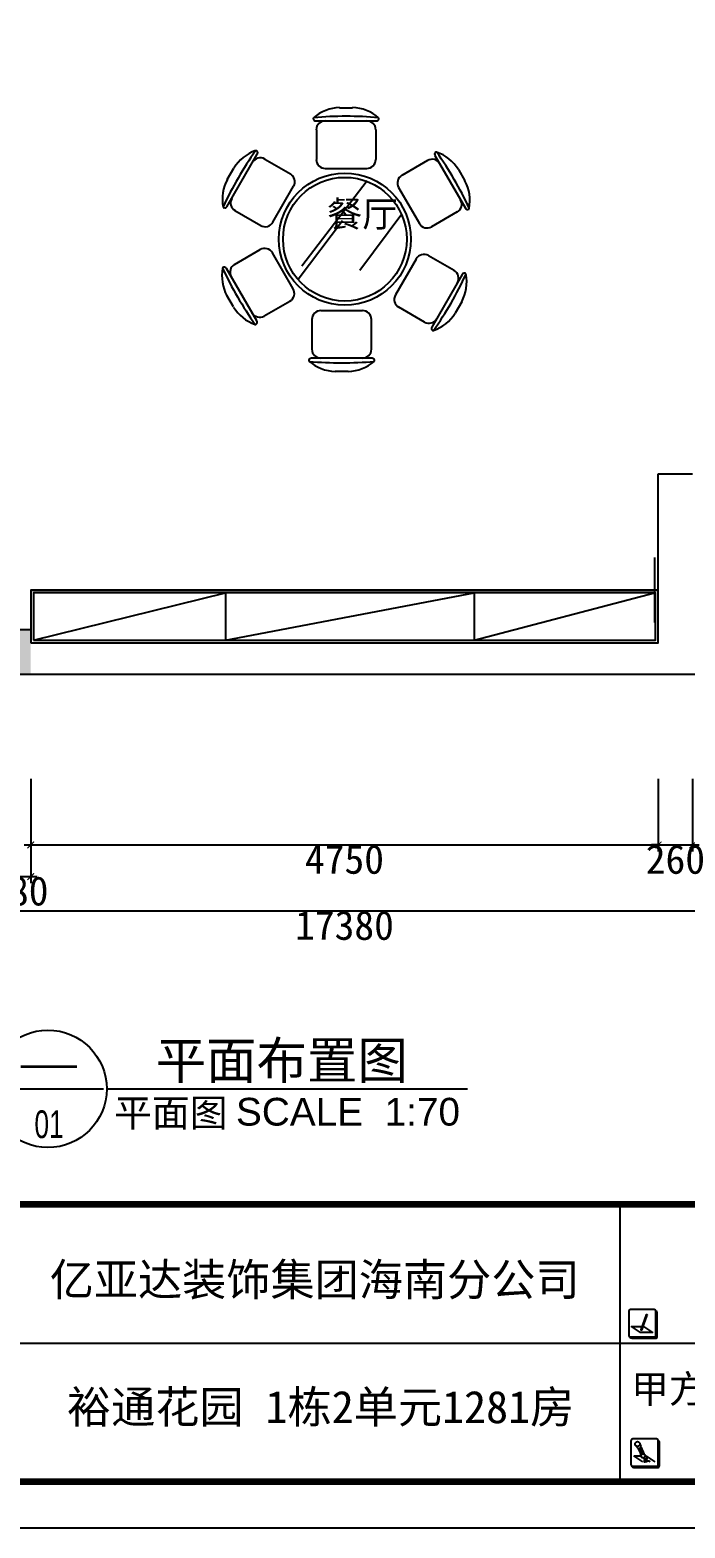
# Model space of a CAD drawing. Header units: millimetres. Extents: x 39175 to 431497, y 45587 to 68580.
# Drawn here: x 412971 to 417930, y 46674 to 58011 of the extents above; entities that cross this region are included whole.
import ezdxf
from ezdxf.enums import TextEntityAlignment as Align

# ---------------------------------------------------------------- set-up
doc = ezdxf.new("R2010")
doc.units = ezdxf.units.MM
for name, color, linetype in [('0-01图框模板说明', 2, 'Continuous'), ('0-02图框细线', 136, 'Continuous'), ('016-P平面家具', 51, 'Continuous')]:
    doc.layers.add(name, color=color, linetype=linetype)
doc.styles.add('ar', font='arial.ttf')
doc.styles.add('ST', font='')
doc.styles.get("Standard").update_dxf_attribs({"font": ''})
doc.styles.add('黑体', font='simhei.ttf')
doc.styles.get('ST').set_extended_font_data('NSimSun')
doc.styles.get('Standard').set_extended_font_data('NSimSun')
doc.dimstyles.new('ISO-25', dxfattribs={"dimtxt": 220, "dimasz": 50, "dimexe": 50, "dimexo": 0.625, "dimtad": 2, "dimdec": 0, "dimtxsty": 'Standard', "dimblk": 'ARCHTICK', "dimcen": 2.5, "dimdle": 50, "dimclrd": 251, "dimclre": 251, "dimclrt": 51, "dimadec": 0, "dimazin": 0, "dimtfac": 1, "dimtdec": 0, "dimtix": 1, "dimtmove": 2, "dimatfit": 3, "dimfxl": 500, "dimfxlon": 1, "dimarcsym": 0})

# ---------------------------------------------------------------- blocks, each defined once
blk = doc.blocks.new('hgggg')
at = {"layer": '0-01图框模板说明'}
for points in [[(3462.78, 399.27, -0.414214), (3462.58, 399.08), (3460.02, 399.08, -0.071272), (3459.97, 399.08, 0.348143), (3460.16, 398.93), (3462.72, 398.93, 0.414214), (3462.92, 399.13), (3462.92, 401.69, 0.333108), (3462.77, 401.87, -0.057743), (3462.78, 401.83)], [(3463.02, 385.28, -0.414214), (3462.83, 385.09), (3460.27, 385.09, -0.071272), (3460.21, 385.1, 0.348143), (3460.4, 384.94), (3462.96, 384.94, 0.414214), (3463.16, 385.14), (3463.16, 387.7, 0.333108), (3463.02, 387.89, -0.057743), (3463.02, 387.84)]]:
    blk.add_hatch(color=8, dxfattribs=at).paths.add_polyline_path(points)
at = {"layer": '0-01图框模板说明', "color": 8}
for p, q in [((3461.2, 399.82), (3461.18, 399.77)), ((3461.19, 399.82), (3461.18, 399.79)), ((3461.2, 399.79), (3461.18, 399.77)), ((3461.18, 399.79), (3461.18, 399.77)), ((3461.21, 399.82), (3461.2, 399.79)), ((3461.35, 385.57), (3460.39, 386.21)), ((3460.39, 386.21), (3461.18, 386.21)), ((3461.6, 386.21), (3461.68, 386.21)), ((3461.68, 386.21), (3462.65, 385.57))]:
    blk.add_line(p, q, dxfattribs=at)
at = {"layer": '0-01图框模板说明', "color": 2, "const_width": 0.724}
blk.add_lwpolyline([(3637.38, 670.41), (3637.38, 383.41), (3227.38, 383.41), (3227.38, 670.41)], close=True, dxfattribs=at)
blk.add_lwpolyline([(3637.38, 413.41), (3227.33, 413.41)], dxfattribs=at)
at = {"layer": '0-01图框模板说明', "color": 8}
for points in [[(3460.02, 399.08), (3462.58, 399.08, 0.414214), (3462.78, 399.27), (3462.78, 401.83, 0.414214), (3462.58, 402.03), (3460.02, 402.03, 0.414214), (3459.83, 401.83), (3459.83, 399.27, 0.414214)], [(3461.84, 401.41), (3461.73, 401.44), (3461.74, 401.46, -0.451962), (3461.8, 401.49), (3461.81, 401.48, -0.418435), (3461.84, 401.42)], [(3460.27, 385.09), (3462.83, 385.09, 0.414214), (3463.02, 385.28), (3463.02, 387.84, 0.414214), (3462.83, 388.04), (3460.27, 388.04, 0.414214), (3460.07, 387.84), (3460.07, 385.28, 0.414214)]]:
    blk.add_lwpolyline(points, format="xyb", close=True, dxfattribs=at)
for points in [[(3459.97, 399.08, 0.348143), (3460.16, 398.93), (3462.72, 398.93, 0.414214), (3462.92, 399.13), (3462.92, 401.69, 0.333108), (3462.77, 401.87)], [(3460.21, 385.1, 0.348143), (3460.4, 384.94), (3462.96, 384.94, 0.414214), (3463.16, 385.14), (3463.16, 387.7, 0.333108), (3463.02, 387.89)]]:
    blk.add_lwpolyline(points, format="xyb", dxfattribs=at)
blk.add_lwpolyline([(3461.4, 400.19), (3461.44, 400.19), (3462.41, 399.56), (3461.11, 399.56), (3460.14, 400.19), (3461.28, 400.19)], dxfattribs=at)
for points in [[(3461.21, 399.82), (3461.19, 399.82), (3461.23, 400.06), (3461.34, 400.03)], [(3461.8, 401.3), (3461.7, 401.34), (3461.23, 400.06), (3461.34, 400.03)], [(3461.84, 401.4), (3461.73, 401.45), (3461.69, 401.35), (3461.81, 401.3)]]:
    blk.add_lwpolyline(points, close=True, dxfattribs=at)
for centre, radius in [((3460.78, 387.49), 0.262), ((3461.13, 387.08), 0.0374), ((3460.95, 386.98), 0.0374), ((3461.02, 386.84), 0.0374), ((3461.04, 387.02), 0.0374), ((3461.09, 386.69), 0.0374), ((3461.11, 386.88), 0.0374), ((3461.16, 386.51), 0.0374), ((3461.18, 386.73), 0.0374), ((3461.2, 386.94), 0.0374), ((3461.39, 386.21), 0.212), ((3461.25, 386.56), 0.0374), ((3461.26, 386.79), 0.0374), ((3461.34, 386.61), 0.0374)]:
    blk.add_circle(centre, radius, dxfattribs=at)
for centre, radius, start, end in [((3459.09, 385.81), 2.13, 10.8653, 46.0134), ((3466.51, 389.2), 5.72, 196.3548, 210.1283)]:
    blk.add_arc(centre, radius, start, end, dxfattribs=at)
blk.add_spline([(3461.39, 385.99), (3461.81, 385.81), (3461.82, 385.95), (3461.63, 385.91), (3461.51, 385.57), (3462.03, 385.66), (3462.12, 385.57)], degree=3, dxfattribs=at)
at = {"layer": '0-02图框细线'}
for p, q in [((3458.92, 383.41), (3458.92, 413.41)), ((3323.65, 398.41), (3637.38, 398.41))]:
    blk.add_line(p, q, dxfattribs=at)
blk.add_lwpolyline([(3642.38, 675.41), (3642.38, 378.41), (3222.38, 378.41), (3222.38, 675.41)], close=True, dxfattribs=at)
at = {"layer": '0-02图框细线', "attachment_point": 5, "style": '黑体'}
for s, insert, char_height in [('亿亚达装饰集团海南分公司', (3425.87, 405.07), 3.5), ('{\\fSimSun|b0|i0|c134|p2;\\H0.875x;裕通花园 1栋2单元1281房\\H1.143x; }', (3426.52, 391.31), 4)]:
    blk.add_mtext(s, dxfattribs=dict(at, insert=insert, char_height=char_height))
at = {"layer": '0-02图框细线', "insert": (3460.09, 393.27), "char_height": 3, "attachment_point": 4}
blk.add_mtext('{\\fSimSun|b0|i0|c134|p2;甲方联系方式}', dxfattribs=at)
blk = doc.blocks.new('_ArchTick')
at = {"color": 0, "linetype": 'ByBlock', "const_width": 0.15}
blk.add_lwpolyline([(-0.5, -0.5), (0.5, 0.5)], dxfattribs=at)
blk = doc.blocks.new('*D197')
at = {"color": 251, "lineweight": -2, "transparency": 16777216}
for p, q in [((412797, 52104), (412797, 51554)), ((412977, 52104), (412977, 51554)), ((412797, 51604), (412747, 51604)), ((412797, 51604), (412977, 51604)), ((412977, 51604), (413027, 51604))]:
    blk.add_line(p, q, dxfattribs=at)
at = {"layer": 'Defpoints', "color": 0, "transparency": 16777216}
for p in [(412797, 53473), (412977, 53133), (412977, 51604)]:
    blk.add_point(p, dxfattribs=at)
at = {"color": 251, "lineweight": -2, "transparency": 16777216, "xscale": 50, "yscale": 50, "zscale": 50}
blk.add_blockref('_ArchTick', (412797, 51604), dxfattribs=at)
at = {"color": 251, "lineweight": -2, "transparency": 16777216, "xscale": 50, "yscale": 50, "zscale": 50, "rotation": 180}
blk.add_blockref('_ArchTick', (412977, 51604), dxfattribs=at)
at = {"color": 51, "transparency": 16777216, "insert": (412887, 51494), "char_height": 220, "attachment_point": 5}
blk.add_mtext('180', dxfattribs=at)
blk = doc.blocks.new('*D188')
at = {"color": 251, "lineweight": -2, "transparency": 16777216}
for p, q in [((412977, 52344), (412977, 51794)), ((417727, 52344), (417727, 51794)), ((412927, 51844), (417777, 51844))]:
    blk.add_line(p, q, dxfattribs=at)
at = {"layer": 'Defpoints', "color": 0, "transparency": 16777216}
for p in [(412977, 53373), (417727, 53373), (417727, 51844)]:
    blk.add_point(p, dxfattribs=at)
at = {"color": 251, "lineweight": -2, "transparency": 16777216, "xscale": 50, "yscale": 50, "zscale": 50, "rotation": 180}
blk.add_blockref('_ArchTick', (412977, 51844), dxfattribs=at)
at = {"color": 251, "lineweight": -2, "transparency": 16777216, "xscale": 50, "yscale": 50, "zscale": 50}
blk.add_blockref('_ArchTick', (417727, 51844), dxfattribs=at)
at = {"color": 51, "transparency": 16777216, "insert": (415352, 51734), "char_height": 220, "attachment_point": 5}
blk.add_mtext('4750', dxfattribs=at)
blk = doc.blocks.new('*D198')
at = {"color": 251, "lineweight": -2, "transparency": 16777216}
for p, q in [((417727, 52344), (417727, 51794)), ((417987, 52344), (417987, 51794)), ((417727, 51844), (417677, 51844)), ((417727, 51844), (417987, 51844)), ((417987, 51844), (418037, 51844))]:
    blk.add_line(p, q, dxfattribs=at)
at = {"layer": 'Defpoints', "color": 0, "transparency": 16777216}
for p in [(417727, 53373), (417987, 53373), (417987, 51844)]:
    blk.add_point(p, dxfattribs=at)
at = {"color": 251, "lineweight": -2, "transparency": 16777216, "xscale": 50, "yscale": 50, "zscale": 50}
blk.add_blockref('_ArchTick', (417727, 51844), dxfattribs=at)
at = {"color": 251, "lineweight": -2, "transparency": 16777216, "xscale": 50, "yscale": 50, "zscale": 50, "rotation": 180}
blk.add_blockref('_ArchTick', (417987, 51844), dxfattribs=at)
at = {"color": 51, "transparency": 16777216, "insert": (417857, 51734), "char_height": 220, "attachment_point": 5}
blk.add_mtext('260', dxfattribs=at)
blk = doc.blocks.new('*D194')
at = {"color": 251, "lineweight": -2, "transparency": 16777216}
for p, q in [((406662, 51844), (406662, 51294)), ((424042, 51844), (424042, 51294)), ((406612, 51344), (424092, 51344))]:
    blk.add_line(p, q, dxfattribs=at)
at = {"layer": 'Defpoints', "color": 0, "transparency": 16777216}
for p in [(424042, 54378), (406662, 53133), (424042, 51344)]:
    blk.add_point(p, dxfattribs=at)
at = {"color": 251, "lineweight": -2, "transparency": 16777216, "xscale": 50, "yscale": 50, "zscale": 50, "rotation": 180}
blk.add_blockref('_ArchTick', (406662, 51344), dxfattribs=at)
at = {"color": 251, "lineweight": -2, "transparency": 16777216, "xscale": 50, "yscale": 50, "zscale": 50}
blk.add_blockref('_ArchTick', (424042, 51344), dxfattribs=at)
at = {"color": 51, "transparency": 16777216, "insert": (415352, 51234), "char_height": 220, "attachment_point": 5}
blk.add_mtext('17380', dxfattribs=at)
blk = doc.blocks.new('T43IO')
at = {"color": 2}
for p, q in [((-22208, -14617), (-22109, -14617)), ((-22383, -14784), (-22383, -15009)), ((-21933, -14784), (-21933, -15009)), ((-23057, -15160), (-23007, -15074)), ((-22774, -15006), (-22579, -15118)), ((-22316, -15077), (-22001, -15077)), ((-21541, -15016), (-21736, -15129)), ((-21308, -15084), (-21259, -15170)), ((-22712, -15483), (-22555, -15211)), ((-21761, -15221), (-21603, -15494)), ((-22999, -15396), (-22804, -15508)), ((-21316, -15406), (-21511, -15519)), ((-23003, -15804), (-22808, -15691)), ((-22558, -15989), (-22716, -15716)), ((-21340, -15849), (-21535, -15737)), ((-21627, -15762), (-21785, -16034)), ((-23011, -16125), (-23060, -16039)), ((-22778, -16193), (-22583, -16081)), ((-21283, -16085), (-21332, -16171)), ((-22034, -16153), (-22349, -16153)), ((-21565, -16239), (-21760, -16127)), ((-22416, -16445), (-22416, -16220)), ((-21966, -16445), (-21966, -16220)), ((-22142, -16613), (-22241, -16613))]:
    blk.add_line(p, q, dxfattribs=at)
at = {"color": 8}
for p, q in [((-22388, -14717), (-21928, -14717)), ((-23060, -15366), (-22830, -14968)), ((-21485, -14978), (-21255, -15377)), ((-21999, -15171), (-22494, -15817)), ((-22186, -15474), (-22520, -15918)), ((-21736, -15423), (-22054, -15848)), ((-22834, -16231), (-23064, -15833)), ((-21279, -15879), (-21509, -16277)), ((-21961, -16513), (-22421, -16513))]:
    blk.add_line(p, q, dxfattribs=at)
at = {"color": 2}
blk.add_circle((-22167, -15612), 500, dxfattribs=at)
at = {"color": 8}
blk.add_circle((-22167, -15612), 468, dxfattribs=at)
at = {"color": 2}
for centre, radius, start, end in [((-22198, -14932), 316, 91.7651, 130.7265), ((-22118, -14932), 316, 49.2735, 88.2349), ((-22397, -14701), 10, 130.7265, 202.67), ((-22388, -14697), 20, 202.67, 270), ((-22316, -14784), 67.5, 90, 180), ((-22001, -14784), 67.5, 0, 90), ((-21928, -14697), 20, 270, 337.33), ((-21919, -14701), 10, 337.33, 49.2735), ((-22739, -15240), 316, 109.2735, 148.2349), ((-22839, -14952), 10, 37.33, 109.2735), ((-22847, -14958), 20, 330, 37.33), ((-21468, -14968), 20, 142.67, 210), ((-21476, -14962), 10, 70.7265, 142.67), ((-21577, -15251), 316, 31.7651, 70.7265), ((-22808, -15064), 67.5, 60, 150), ((-22316, -15009), 67.5, 180, 270), ((-22001, -15009), 67.5, 270, 0), ((-21507, -15075), 67.5, 30, 120), ((-22778, -15309), 316, 151.7651, 190.7265), ((-22613, -15177), 67.5, 330, 60), ((-21702, -15187), 67.5, 120, 210), ((-21537, -15320), 316, 349.2735, 28.2349), ((-22965, -15337), 67.5, 150, 240), ((-23079, -15366), 10, 190.7265, 262.67), ((-23077, -15356), 20, 262.67, 330), ((-21350, -15348), 67.5, 300, 30), ((-21238, -15367), 20, 210, 277.33), ((-21236, -15377), 10, 277.33, 349.2735), ((-22771, -15450), 67.5, 240, 330), ((-21545, -15460), 67.5, 210, 300), ((-22774, -15749), 67.5, 30, 120), ((-21569, -15795), 67.5, 60, 150), ((-22782, -15890), 316, 169.2735, 208.2349), ((-23083, -15833), 10, 97.33, 169.2735), ((-23081, -15843), 20, 30, 97.33), ((-22969, -15862), 67.5, 120, 210), ((-21374, -15908), 67.5, 330, 60), ((-21262, -15889), 20, 82.67, 150), ((-21261, -15879), 10, 10.7265, 82.67), ((-21561, -15936), 316, 331.7651, 10.7265), ((-22617, -16022), 67.5, 300, 30), ((-21726, -16068), 67.5, 150, 240), ((-22742, -15959), 316, 211.7651, 250.7265), ((-22812, -16135), 67.5, 210, 300), ((-22349, -16220), 67.5, 90, 180), ((-22034, -16220), 67.5, 0, 90), ((-21601, -16005), 316, 289.2735, 328.2349), ((-22843, -16247), 10, 250.7265, 322.67), ((-22851, -16241), 20, 322.67, 30), ((-21531, -16181), 67.5, 240, 330), ((-21492, -16287), 20, 150, 217.33), ((-21500, -16293), 10, 217.33, 289.2735), ((-22421, -16533), 20, 90, 157.33), ((-22430, -16529), 10, 157.33, 229.2735), ((-22231, -16297), 316, 229.2735, 268.2349), ((-22349, -16445), 67.5, 180, 270), ((-22151, -16297), 316, 271.7651, 310.7265), ((-22034, -16445), 67.5, 270, 0), ((-21961, -16533), 20, 22.67, 90), ((-21952, -16529), 10, 310.7265, 22.67)]:
    blk.add_arc(centre, radius, start, end, dxfattribs=at)
at = {"color": 8}
for centre, start, end in [((-22158, -17395), 84.8023, 95.1977), ((-20626, -16506), 144.8023, 155.1977), ((-23689, -16516), 24.8023, 35.1977), ((-20630, -14693), 204.8023, 215.1977), ((-23713, -14739), 324.8023, 335.1977), ((-22191, -13835), 264.8023, 275.1977)]:
    blk.add_arc(centre, 2713, start, end, dxfattribs=at)

msp = doc.modelspace()

# ---------------------------------------------------------------- hatches: boundary and pattern name
h = msp.add_hatch(color=8)
h.dxf.hatch_style = 1
h.paths.add_polyline_path([(408852.5, 53467.9), (408272.5, 53467.9), (408272.5, 53132.9), (408852.5, 53132.9)])
h.paths.add_polyline_path([(412977.5, 53472.9), (412417.5, 53472.9), (412417.5, 53132.9), (412977.5, 53132.9)])

# ---------------------------------------------------------------- linework, layer by layer
for p, q in [((417727.5, 53372.9), (417727.5, 54652.9)), ((417727.5, 54652.9), (417987.5, 54652.9)), ((412977.5, 53772.9), (417727.5, 53772.9)), ((412977.5, 53472.9), (412417.5, 53472.9)), ((412977.5, 53372.9), (417727.5, 53372.9)), ((420182.5, 53132.9), (406662.5, 53132.9)), ((413551.9, 49998), (416283.5, 49998))]:
    msp.add_line(p, q)
at = {"color": 251}
for p, q in [((412997.5, 53392.9), (414451.4, 53752.9)), ((414451.4, 53752.9), (414451.4, 53392.9)), ((414451.4, 53392.9), (416333.6, 53752.9)), ((416333.6, 53752.9), (416333.6, 53392.9)), ((416333.6, 53392.9), (417698.2, 53752.9))]:
    msp.add_line(p, q, dxfattribs=at)
at = {"color": 2}
msp.add_line((412662.9, 49998), (413527.4, 49998), dxfattribs=at)
msp.add_lwpolyline([(412977.5, 53372.9), (417727.5, 53372.9), (417727.5, 53772.9), (412977.5, 53772.9)], close=True, dxfattribs=at)
at = {"color": 251}
msp.add_lwpolyline([(412997.5, 53392.9), (417707.5, 53392.9), (417707.5, 53752.9), (412997.5, 53752.9)], close=True, dxfattribs=at)
at = {"color": 150}
msp.add_circle((413107.4, 49998), 444.5, dxfattribs=at)
at = {"layer": '016-P平面家具', "color": 250, "ltscale": 120}
msp.add_line((417698.2, 54018.2), (417698.2, 53527.6), dxfattribs=at)

# ---------------------------------------------------------------- block references
at = {"color": 251}
msp.add_blockref('T43IO', (437522.2, 72040.1), dxfattribs=at)
at = {"layer": '0-02图框细线', "xscale": 70, "yscale": 70, "zscale": 70}
msp.add_blockref('hgggg', (175315.1, 20185.6), dxfattribs=at)

# ---------------------------------------------------------------- texts
at = {"color": 2, "style": 'ar'}
msp.add_text('SCALE  1:70', height=210, dxfattribs=at).set_placement((414530.8, 49720))
at = {"color": 2, "style": 'ar', "flags": 8}
for tag, height, p in [('餐厅', 196, (415487.1, 56622.9)), ('平面布置图', 280, (414877.4, 50218.9))]:
    msp.add_attdef(tag, text='原始结构图', height=height, dxfattribs=at).set_placement(p, align=Align.MIDDLE)
at = {"color": 2, "style": 'ar', "width": 7.452088, "flags": 8}
msp.add_attdef('-', text='-', height=168, dxfattribs=at).set_placement((412822.6, 50101.2), (413405, 50101.2), align=Align.FIT)
at = {"color": 2, "style": 'ST', "flags": 8}
msp.add_attdef('平面图', (413607.7, 49711.6), '平面图', height=210, dxfattribs=at)
at = {"color": 2, "style": 'ar', "width": 0.680032}
msp.add_attdef('01', text='02', height=210, dxfattribs=at).set_placement((413004.9, 49625.2), (413226.8, 49625.2), align=Align.FIT)

# ---------------------------------------------------------------- dimensions: what is measured, and where the dimension line sits
for base, p1, p2, picture, middle in [((424042.5, 51344.1), (406662.5, 53132.9), (424042.5, 54377.9), '*D194', (415352.5, 51233.5)), ((412977.5, 51604.1), (412797.5, 53472.9), (412977.5, 53132.9), '*D197', (412887.5, 51493.5)), ((417727.5, 51844.1), (412977.5, 53372.9), (417727.5, 53372.9), '*D188', (415352.5, 51733.5)), ((417987.5, 51844.1), (417727.5, 53372.9), (417987.5, 53372.9), '*D198', (417857.5, 51733.5))]:
    dim = msp.add_linear_dim(base=base, p1=p1, p2=p2, dimstyle='ISO-25')
    dim.commit()
    dim.dimension.update_dxf_attribs({"geometry": picture, "text_midpoint": middle})

doc.saveas('drawing.dxf')
